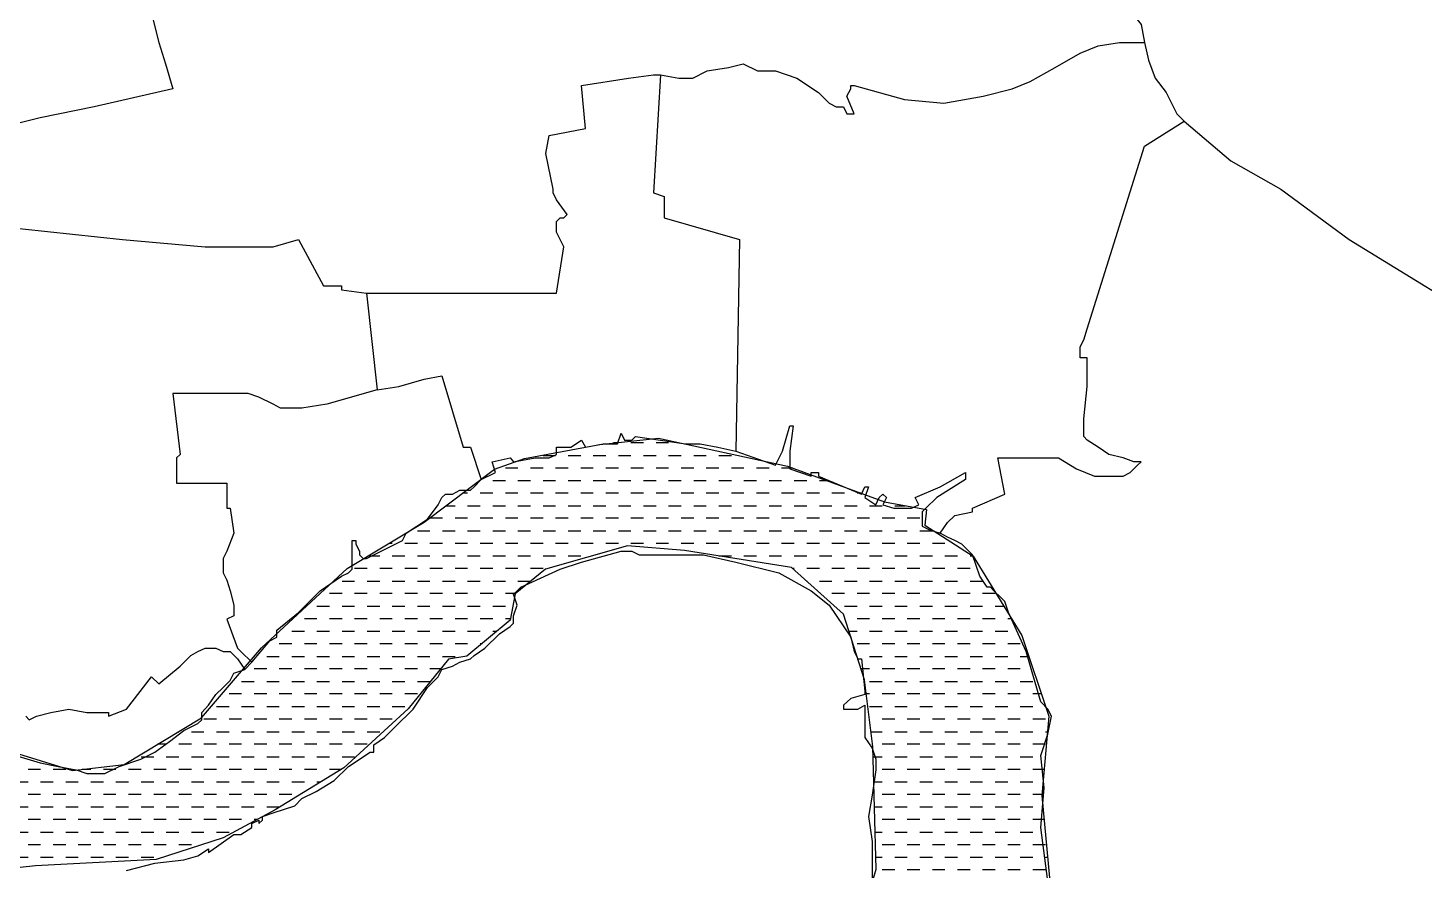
# Model space of a CAD drawing. Extents: x 10 to 391, y 12 to 253.
# Drawn here: x 224 to 335.1, y 80 to 147 of the extents above; entities that cross this region are included whole.
import ezdxf

# ---------------------------------------------------------------- set-up
doc = ezdxf.new("R2010")
doc.units = 0
doc.header["$LTSCALE"] = 0.5
for name, color, linetype in [('LAYER07', 7, 'CONTINUOUS'), ('LAYER08', 7, 'CONTINUOUS'), ('LAYER09', 7, 'CONTINUOUS')]:
    doc.layers.add(name, color=color, linetype=linetype)

# ---------------------------------------------------------------- blocks, each defined once
blk = doc.blocks.new('BASEPARS-G1')
at = {"layer": 'LAYER09', "color": 7, "linetype": 'CONTINUOUS'}
for p, q in [((271, 113.996858), (270.622172, 113.996858)), ((273, 113.996858), (272, 113.996858)), ((275, 113.996858), (274, 113.996858)), ((265, 112.993692), (266, 112.993692)), ((267, 112.993692), (268, 112.993692)), ((269, 112.993692), (270, 112.993692)), ((271, 112.993692), (272, 112.993692)), ((273, 112.993692), (274, 112.993692)), ((275, 112.993692), (276, 112.993692)), ((277, 112.993692), (278, 112.993692)), ((279, 112.993692), (280, 112.993692)), ((263, 111.997796), (262, 111.997796)), ((265, 111.997796), (264, 111.997796)), ((267, 111.997796), (266, 111.997796)), ((269, 111.997796), (268, 111.997796)), ((271, 111.997796), (270, 111.997796)), ((273, 111.997796), (272, 111.997796)), ((275, 111.997796), (274, 111.997796)), ((277, 111.997796), (276, 111.997796)), ((279, 111.997796), (278, 111.997796)), ((281, 111.997796), (280, 111.997796)), ((283, 111.997796), (282, 111.997796)), ((284.876825, 111.997796), (284, 111.997796)), ((259.914826, 110.99463), (260, 110.99463)), ((261, 110.99463), (262, 110.99463)), ((263, 110.99463), (264, 110.99463)), ((265, 110.99463), (266, 110.99463)), ((267, 110.99463), (268, 110.99463)), ((269, 110.99463), (270, 110.99463)), ((271, 110.99463), (272, 110.99463)), ((273, 110.99463), (274, 110.99463)), ((275, 110.99463), (276, 110.99463)), ((277, 110.99463), (278, 110.99463)), ((279, 110.99463), (280, 110.99463)), ((281, 110.99463), (282, 110.99463)), ((283, 110.99463), (284, 110.99463)), ((285, 110.99463), (286, 110.99463)), ((287, 110.99463), (287.595458, 110.99463)), ((257.261615, 108.995567), (258, 108.995567)), ((259, 109.998733), (258.591855, 109.998733)), ((259, 108.995567), (260, 108.995567)), ((261, 109.998733), (260, 109.998733)), ((261, 108.995567), (262, 108.995567)), ((263, 109.998733), (262, 109.998733)), ((263, 108.995567), (264, 108.995567)), ((265, 109.998733), (264, 109.998733)), ((265, 108.995567), (266, 108.995567)), ((267, 109.998733), (266, 109.998733)), ((267, 108.995567), (268, 108.995567)), ((269, 109.998733), (268, 109.998733)), ((269, 108.995567), (270, 108.995567)), ((271, 109.998733), (270, 109.998733)), ((271, 108.995567), (272, 108.995567)), ((273, 109.998733), (272, 109.998733)), ((273, 108.995567), (274, 108.995567)), ((275, 109.998733), (274, 109.998733)), ((275, 108.995567), (276, 108.995567)), ((277, 109.998733), (276, 109.998733)), ((277, 108.995567), (278, 108.995567)), ((279, 109.998733), (278, 109.998733)), ((279, 108.995567), (280, 108.995567)), ((281, 109.998733), (280, 109.998733)), ((281, 108.995567), (282, 108.995567)), ((283, 109.998733), (282, 109.998733)), ((283, 108.995567), (284, 108.995567)), ((285, 109.998733), (284, 109.998733)), ((285, 108.995567), (286, 108.995567)), ((287, 109.998733), (286, 109.998733)), ((287, 108.995567), (288, 108.995567)), ((289, 109.998733), (288, 109.998733)), ((289, 108.995567), (290, 108.995567)), ((290.299554, 109.998733), (290, 109.998733)), ((291, 108.995567), (292, 108.995567)), ((293, 108.995567), (293.839593, 108.995567)), ((257, 107.999671), (256, 107.999671)), ((259, 107.999671), (258, 107.999671)), ((261, 107.999671), (260, 107.999671)), ((263, 107.999671), (262, 107.999671)), ((265, 107.999671), (264, 107.999671)), ((267, 107.999671), (266, 107.999671)), ((269, 107.999671), (268, 107.999671)), ((271, 107.999671), (270, 107.999671)), ((273, 107.999671), (272, 107.999671)), ((275, 107.999671), (274, 107.999671)), ((277, 107.999671), (276, 107.999671)), ((279, 107.999671), (278, 107.999671)), ((281, 107.999671), (280, 107.999671)), ((283, 107.999671), (282, 107.999671)), ((285, 107.999671), (284, 107.999671)), ((287, 107.999671), (286, 107.999671)), ((289, 107.999671), (288, 107.999671)), ((291, 107.999671), (290, 107.999671)), ((293, 107.999671), (292, 107.999671)), ((295, 107.999671), (294, 107.999671)), ((255, 106.996505), (256, 106.996505)), ((257, 106.996505), (258, 106.996505)), ((259, 106.996505), (260, 106.996505)), ((261, 106.996505), (262, 106.996505)), ((263, 106.996505), (264, 106.996505)), ((265, 106.996505), (266, 106.996505)), ((267, 106.996505), (268, 106.996505)), ((269, 106.996505), (270, 106.996505)), ((271, 106.996505), (272, 106.996505)), ((273, 106.996505), (274, 106.996505)), ((275, 106.996505), (276, 106.996505)), ((277, 106.996505), (278, 106.996505)), ((279, 106.996505), (280, 106.996505)), ((281, 106.996505), (282, 106.996505)), ((283, 106.996505), (284, 106.996505)), ((285, 106.996505), (286, 106.996505)), ((287, 106.996505), (288, 106.996505)), ((289, 106.996505), (290, 106.996505)), ((291, 106.996505), (292, 106.996505)), ((293, 106.996505), (294, 106.996505)), ((295, 106.996505), (296, 106.996505)), ((253, 105.993339), (252.718444, 105.993339)), ((255, 105.993339), (254, 105.993339)), ((257, 105.993339), (256, 105.993339)), ((259, 105.993339), (258, 105.993339)), ((261, 105.993339), (260, 105.993339)), ((263, 105.993339), (262, 105.993339)), ((265, 105.993339), (264, 105.993339)), ((267, 105.993339), (266, 105.993339)), ((269, 105.993339), (268, 105.993339)), ((271, 105.993339), (270, 105.993339)), ((273, 105.993339), (272, 105.993339)), ((275, 105.993339), (274, 105.993339)), ((277, 105.993339), (276, 105.993339)), ((279, 105.993339), (278, 105.993339)), ((281, 105.993339), (280, 105.993339)), ((283, 105.993339), (282, 105.993339)), ((285, 105.993339), (284, 105.993339)), ((287, 105.993339), (286, 105.993339)), ((289, 105.993339), (288, 105.993339)), ((291, 105.993339), (290, 105.993339)), ((293, 105.993339), (292, 105.993339)), ((295, 105.993339), (294, 105.993339)), ((297, 105.993339), (296, 105.993339)), ((251.075633, 104.997442), (252, 104.997442)), ((253, 104.997442), (254, 104.997442)), ((255, 104.997442), (256, 104.997442)), ((257, 104.997442), (258, 104.997442)), ((259, 104.997442), (260, 104.997442)), ((261, 104.997442), (262, 104.997442)), ((263, 104.997442), (264, 104.997442)), ((265, 104.997442), (266, 104.997442)), ((267, 104.997442), (268, 104.997442)), ((279, 104.997442), (280, 104.997442)), ((281, 104.997442), (282, 104.997442)), ((283, 104.997442), (284, 104.997442)), ((285, 104.997442), (286, 104.997442)), ((287, 104.997442), (288, 104.997442)), ((289, 104.997442), (290, 104.997442)), ((291, 104.997442), (292, 104.997442)), ((293, 104.997442), (294, 104.997442)), ((295, 104.997442), (296, 104.997442)), ((297, 104.997442), (298, 104.997442)), ((299, 104.997442), (299.225976, 104.997442)), ((251, 103.994276), (250, 103.994276)), ((253, 103.994276), (252, 103.994276)), ((255, 103.994276), (254, 103.994276)), ((257, 103.994276), (256, 103.994276)), ((259, 103.994276), (258, 103.994276)), ((261, 103.994276), (260, 103.994276)), ((263, 103.994276), (262, 103.994276)), ((265, 103.994276), (264, 103.994276)), ((285, 103.994276), (284.884094, 103.994276)), ((287, 103.994276), (286, 103.994276)), ((289, 103.994276), (288, 103.994276)), ((291, 103.994276), (290, 103.994276)), ((293, 103.994276), (292, 103.994276)), ((295, 103.994276), (294, 103.994276)), ((297, 103.994276), (296, 103.994276)), ((299, 103.994276), (298, 103.994276)), ((249, 102.99838), (250, 102.99838)), ((251, 102.99838), (252, 102.99838)), ((253, 102.99838), (254, 102.99838)), ((255, 102.99838), (256, 102.99838)), ((257, 102.99838), (258, 102.99838)), ((259, 102.99838), (260, 102.99838)), ((261, 102.99838), (262, 102.99838)), ((263, 102.99838), (264, 102.99838)), ((285.988993, 102.99838), (286, 102.99838)), ((287, 102.99838), (288, 102.99838)), ((289, 102.99838), (290, 102.99838)), ((291, 102.99838), (292, 102.99838)), ((293, 102.99838), (294, 102.99838)), ((295, 102.99838), (296, 102.99838)), ((297, 102.99838), (298, 102.99838)), ((299, 102.99838), (300, 102.99838)), ((249, 101.995214), (248, 101.995214)), ((251, 101.995214), (250, 101.995214)), ((253, 101.995214), (252, 101.995214)), ((255, 101.995214), (254, 101.995214)), ((257, 101.995214), (256, 101.995214)), ((259, 101.995214), (258, 101.995214)), ((261, 101.995214), (260, 101.995214)), ((262.815187, 101.995214), (262, 101.995214)), ((289, 101.995214), (288, 101.995214)), ((291, 101.995214), (290, 101.995214)), ((293, 101.995214), (292, 101.995214)), ((295, 101.995214), (294, 101.995214)), ((297, 101.995214), (296, 101.995214)), ((299, 101.995214), (298, 101.995214)), ((301, 101.995214), (300, 101.995214)), ((247, 100.999317), (248, 100.999317)), ((249, 100.999317), (250, 100.999317)), ((251, 100.999317), (252, 100.999317)), ((253, 100.999317), (254, 100.999317)), ((255, 100.999317), (256, 100.999317)), ((257, 100.999317), (258, 100.999317)), ((259, 100.999317), (260, 100.999317)), ((261, 100.999317), (262, 100.999317)), ((289, 100.999317), (290, 100.999317)), ((291, 100.999317), (292, 100.999317)), ((293, 100.999317), (294, 100.999317)), ((295, 100.999317), (296, 100.999317)), ((297, 100.999317), (298, 100.999317)), ((299, 100.999317), (300, 100.999317)), ((301, 100.999317), (301.697461, 100.999317)), ((245, 99.000255), (246, 99.000255)), ((247, 99.996151), (246, 99.996151)), ((247, 99.000255), (248, 99.000255)), ((249, 99.996151), (248, 99.996151)), ((249, 99.000255), (250, 99.000255)), ((251, 99.996151), (250, 99.996151)), ((251, 99.000255), (252, 99.000255)), ((253, 99.996151), (252, 99.996151)), ((253, 99.000255), (254, 99.000255)), ((255, 99.996151), (254, 99.996151)), ((255, 99.000255), (256, 99.000255)), ((257, 99.996151), (256, 99.996151)), ((257, 99.000255), (258, 99.000255)), ((259, 99.996151), (258, 99.996151)), ((259, 99.000255), (260, 99.000255)), ((261, 99.996151), (260, 99.996151)), ((261, 99.000255), (261.332296, 99.000255)), ((262.415388, 99.996151), (262, 99.996151)), ((289.361843, 99.000255), (290, 99.000255)), ((291, 99.996151), (290, 99.996151)), ((291, 99.000255), (292, 99.000255)), ((293, 99.996151), (292, 99.996151)), ((293, 99.000255), (294, 99.000255)), ((295, 99.996151), (294, 99.996151)), ((295, 99.000255), (296, 99.000255)), ((297, 99.996151), (296, 99.996151)), ((297, 99.000255), (298, 99.000255)), ((299, 99.996151), (298, 99.996151)), ((299, 99.000255), (300, 99.000255)), ((301, 99.996151), (300, 99.996151)), ((301, 99.000255), (302, 99.000255)), ((302.308063, 99.996151), (302, 99.996151)), ((243, 97.997089), (242.94154, 97.997089)), ((245, 97.997089), (244, 97.997089)), ((247, 97.997089), (246, 97.997089)), ((249, 97.997089), (248, 97.997089)), ((251, 97.997089), (250, 97.997089)), ((253, 97.997089), (252, 97.997089)), ((255, 97.997089), (254, 97.997089)), ((257, 97.997089), (256, 97.997089)), ((259, 97.997089), (258, 97.997089)), ((260.111091, 97.997089), (260, 97.997089)), ((291, 97.997089), (290, 97.997089)), ((293, 97.997089), (292, 97.997089)), ((295, 97.997089), (294, 97.997089)), ((297, 97.997089), (296, 97.997089)), ((299, 97.997089), (298, 97.997089)), ((301, 97.997089), (300, 97.997089)), ((303, 97.997089), (302, 97.997089)), ((243, 96.993923), (244, 96.993923)), ((245, 96.993923), (246, 96.993923)), ((247, 96.993923), (248, 96.993923)), ((249, 96.993923), (250, 96.993923)), ((251, 96.993923), (252, 96.993923)), ((253, 96.993923), (254, 96.993923)), ((255, 96.993923), (256, 96.993923)), ((257, 96.993923), (258, 96.993923)), ((291, 96.993923), (292, 96.993923)), ((293, 96.993923), (294, 96.993923)), ((295, 96.993923), (296, 96.993923)), ((297, 96.993923), (298, 96.993923)), ((299, 96.993923), (300, 96.993923)), ((301, 96.993923), (302, 96.993923)), ((303, 96.993923), (303.681918, 96.993923)), ((243, 95.998026), (242, 95.998026)), ((245, 95.998026), (244, 95.998026)), ((247, 95.998026), (246, 95.998026)), ((249, 95.998026), (248, 95.998026)), ((251, 95.998026), (250, 95.998026)), ((253, 95.998026), (252, 95.998026)), ((255, 95.998026), (254, 95.998026)), ((256.832739, 95.998026), (256, 95.998026)), ((291, 95.998026), (290.314092, 95.998026)), ((293, 95.998026), (292, 95.998026)), ((295, 95.998026), (294, 95.998026)), ((297, 95.998026), (296, 95.998026)), ((299, 95.998026), (298, 95.998026)), ((301, 95.998026), (300, 95.998026)), ((303, 95.998026), (302, 95.998026)), ((304.009026, 95.998026), (304, 95.998026)), ((241, 94.99486), (242, 94.99486)), ((243, 94.99486), (244, 94.99486)), ((245, 94.99486), (246, 94.99486)), ((247, 94.99486), (248, 94.99486)), ((249, 94.99486), (250, 94.99486)), ((251, 94.99486), (252, 94.99486)), ((253, 94.99486), (254, 94.99486)), ((255, 94.99486), (256, 94.99486)), ((291, 94.99486), (292, 94.99486)), ((293, 94.99486), (294, 94.99486)), ((295, 94.99486), (296, 94.99486)), ((297, 94.99486), (298, 94.99486)), ((299, 94.99486), (300, 94.99486)), ((301, 94.99486), (302, 94.99486)), ((303, 94.99486), (304, 94.99486)), ((241, 93.998964), (240, 93.998964)), ((243, 93.998964), (242, 93.998964)), ((245, 93.998964), (244, 93.998964)), ((247, 93.998964), (246, 93.998964)), ((249, 93.998964), (248, 93.998964)), ((251, 93.998964), (250, 93.998964)), ((253, 93.998964), (252, 93.998964)), ((255, 93.998964), (254, 93.998964)), ((291, 93.998964), (290.735698, 93.998964)), ((293, 93.998964), (292, 93.998964)), ((295, 93.998964), (294, 93.998964)), ((297, 93.998964), (296, 93.998964)), ((299, 93.998964), (298, 93.998964)), ((301, 93.998964), (300, 93.998964)), ((303, 93.998964), (302, 93.998964)), ((304.670512, 93.998964), (304, 93.998964)), ((239, 92.995798), (240, 92.995798)), ((241, 92.995798), (242, 92.995798)), ((243, 92.995798), (244, 92.995798)), ((245, 92.995798), (246, 92.995798)), ((247, 92.995798), (248, 92.995798)), ((249, 92.995798), (250, 92.995798)), ((251, 92.995798), (252, 92.995798)), ((253, 92.995798), (254, 92.995798)), ((291, 92.995798), (292, 92.995798)), ((293, 92.995798), (294, 92.995798)), ((295, 92.995798), (296, 92.995798)), ((297, 92.995798), (298, 92.995798)), ((299, 92.995798), (300, 92.995798)), ((301, 92.995798), (302, 92.995798)), ((303, 92.995798), (304, 92.995798)), ((305, 92.995798), (305.004889, 92.995798)), ((239, 91.999901), (238, 91.999901)), ((241, 91.999901), (240, 91.999901)), ((243, 91.999901), (242, 91.999901)), ((245, 91.999901), (244, 91.999901)), ((247, 91.999901), (246, 91.999901)), ((249, 91.999901), (248, 91.999901)), ((251, 91.999901), (250, 91.999901)), ((253, 91.999901), (252, 91.999901)), ((291, 91.999901), (290.982847, 91.999901)), ((293, 91.999901), (292, 91.999901)), ((295, 91.999901), (294, 91.999901)), ((297, 91.999901), (296, 91.999901)), ((299, 91.999901), (298, 91.999901)), ((301, 91.999901), (300, 91.999901)), ((303, 91.999901), (302, 91.999901)), ((305, 91.999901), (304, 91.999901)), ((235.963229, 90.996735), (236, 90.996735)), ((237, 90.996735), (238, 90.996735)), ((239, 90.996735), (240, 90.996735)), ((241, 90.996735), (242, 90.996735)), ((243, 90.996735), (244, 90.996735)), ((245, 90.996735), (246, 90.996735)), ((247, 90.996735), (248, 90.996735)), ((249, 90.996735), (250, 90.996735)), ((251, 90.996735), (252, 90.996735)), ((291.106421, 90.996735), (292, 90.996735)), ((293, 90.996735), (294, 90.996735)), ((295, 90.996735), (296, 90.996735)), ((297, 90.996735), (298, 90.996735)), ((299, 90.996735), (300, 90.996735)), ((301, 90.996735), (302, 90.996735)), ((303, 90.996735), (304, 90.996735)), ((305, 90.996735), (305.150271, 90.996735)), ((233, 88.997673), (234, 88.997673)), ((235, 89.99357), (234.30588, 89.99357)), ((235, 88.997673), (236, 88.997673)), ((237, 89.99357), (236, 89.99357)), ((237, 88.997673), (238, 88.997673)), ((239, 89.99357), (238, 89.99357)), ((239, 88.997673), (240, 88.997673)), ((241, 89.99357), (240, 89.99357)), ((241, 88.997673), (242, 88.997673)), ((243, 89.99357), (242, 89.99357)), ((243, 88.997673), (244, 88.997673)), ((245, 89.99357), (244, 89.99357)), ((245, 88.997673), (246, 88.997673)), ((247, 89.99357), (246, 89.99357)), ((247, 88.997673), (248, 88.997673)), ((249, 89.99357), (248, 89.99357)), ((249, 88.997673), (250, 88.997673)), ((251, 89.99357), (250, 89.99357)), ((291.280879, 88.997673), (292, 88.997673)), ((293, 89.99357), (292, 89.99357)), ((293, 88.997673), (294, 88.997673)), ((295, 89.99357), (294, 89.99357)), ((295, 88.997673), (296, 88.997673)), ((297, 89.99357), (296, 89.99357)), ((297, 88.997673), (298, 88.997673)), ((299, 89.99357), (298, 89.99357)), ((299, 88.997673), (300, 88.997673)), ((301, 89.99357), (300, 89.99357)), ((301, 88.997673), (302, 88.997673)), ((303, 89.99357), (302, 89.99357)), ((303, 88.997673), (304, 88.997673)), ((305, 89.99357), (304, 89.99357)), ((225, 87.994507), (224, 87.994507)), ((227, 87.994507), (226, 87.994507)), ((229, 87.994507), (228.316164, 87.994507)), ((231, 87.994507), (230, 87.994507)), ((233, 87.994507), (232, 87.994507)), ((235, 87.994507), (234, 87.994507)), ((237, 87.994507), (236, 87.994507)), ((239, 87.994507), (238, 87.994507)), ((241, 87.994507), (240, 87.994507)), ((243, 87.994507), (242, 87.994507)), ((245, 87.994507), (244, 87.994507)), ((247, 87.994507), (246, 87.994507)), ((248.923987, 87.994507), (248, 87.994507)), ((293, 87.994507), (292, 87.994507)), ((295, 87.994507), (294, 87.994507)), ((297, 87.994507), (296, 87.994507)), ((299, 87.994507), (298, 87.994507)), ((301, 87.994507), (300, 87.994507)), ((303, 87.994507), (302, 87.994507)), ((304.895853, 87.994507), (304, 87.994507)), ((223, 86.99861), (224, 86.99861)), ((225, 86.99861), (226, 86.99861)), ((227, 86.99861), (228, 86.99861)), ((229, 86.99861), (230, 86.99861)), ((231, 86.99861), (232, 86.99861)), ((233, 86.99861), (234, 86.99861)), ((235, 86.99861), (236, 86.99861)), ((237, 86.99861), (238, 86.99861)), ((239, 86.99861), (240, 86.99861)), ((241, 86.99861), (242, 86.99861)), ((243, 86.99861), (244, 86.99861)), ((245, 86.99861), (246, 86.99861)), ((247, 86.99861), (247.295715, 86.99861)), ((291.331762, 86.99861), (292, 86.99861)), ((293, 86.99861), (294, 86.99861)), ((295, 86.99861), (296, 86.99861)), ((297, 86.99861), (298, 86.99861)), ((299, 86.99861), (300, 86.99861)), ((301, 86.99861), (302, 86.99861)), ((303, 86.99861), (304, 86.99861)), ((225, 85.995445), (224, 85.995445)), ((227, 85.995445), (226, 85.995445)), ((229, 85.995445), (228, 85.995445)), ((231, 85.995445), (230, 85.995445)), ((233, 85.995445), (232, 85.995445)), ((235, 85.995445), (234, 85.995445)), ((237, 85.995445), (236, 85.995445)), ((239, 85.995445), (238, 85.995445)), ((241, 85.995445), (240, 85.995445)), ((243, 85.995445), (242, 85.995445)), ((245, 85.995445), (244, 85.995445)), ((293, 85.995445), (292, 85.995445)), ((295, 85.995445), (294, 85.995445)), ((297, 85.995445), (296, 85.995445)), ((299, 85.995445), (298, 85.995445)), ((301, 85.995445), (300, 85.995445)), ((303, 85.995445), (302, 85.995445)), ((304.728665, 85.995445), (304, 85.995445)), ((223, 84.999548), (224, 84.999548)), ((225, 84.999548), (226, 84.999548)), ((227, 84.999548), (228, 84.999548)), ((229, 84.999548), (230, 84.999548)), ((231, 84.999548), (232, 84.999548)), ((233, 84.999548), (234, 84.999548)), ((235, 84.999548), (236, 84.999548)), ((237, 84.999548), (238, 84.999548)), ((239, 84.999548), (240, 84.999548)), ((241, 84.999548), (242, 84.999548)), ((243, 84.999548), (244, 84.999548)), ((291.389915, 84.999548), (292, 84.999548)), ((293, 84.999548), (294, 84.999548)), ((295, 84.999548), (296, 84.999548)), ((297, 84.999548), (298, 84.999548)), ((299, 84.999548), (300, 84.999548)), ((301, 84.999548), (302, 84.999548)), ((303, 84.999548), (304, 84.999548)), ((225, 83.996382), (224, 83.996382)), ((227, 83.996382), (226, 83.996382)), ((229, 83.996382), (228, 83.996382)), ((231, 83.996382), (230, 83.996382)), ((233, 83.996382), (232, 83.996382)), ((235, 83.996382), (234, 83.996382)), ((237, 83.996382), (236, 83.996382)), ((239, 83.996382), (238, 83.996382)), ((241, 83.996382), (240, 83.996382)), ((242.214632, 83.996382), (242, 83.996382)), ((293, 83.996382), (292, 83.996382)), ((295, 83.996382), (294, 83.996382)), ((297, 83.996382), (296, 83.996382)), ((299, 83.996382), (298, 83.996382)), ((301, 83.996382), (300, 83.996382)), ((303, 83.996382), (302, 83.996382)), ((304.903122, 83.996382), (304, 83.996382)), ((223, 83.000486), (224, 83.000486)), ((225, 83.000486), (226, 83.000486)), ((227, 83.000486), (228, 83.000486)), ((229, 83.000486), (230, 83.000486)), ((231, 83.000486), (232, 83.000486)), ((233, 83.000486), (234, 83.000486)), ((235, 83.000486), (236, 83.000486)), ((237, 83.000486), (238, 83.000486)), ((239, 83.000486), (240, 83.000486)), ((291.440798, 83.000486), (292, 83.000486)), ((293, 83.000486), (294, 83.000486)), ((295, 83.000486), (296, 83.000486)), ((297, 83.000486), (298, 83.000486)), ((299, 83.000486), (300, 83.000486)), ((301, 83.000486), (302, 83.000486)), ((303, 83.000486), (304, 83.000486)), ((225, 81.99732), (224, 81.99732)), ((227, 81.99732), (226, 81.99732)), ((229, 81.99732), (228, 81.99732)), ((231, 81.99732), (230, 81.99732)), ((233, 81.99732), (232, 81.99732)), ((235, 81.99732), (234, 81.99732)), ((237, 81.99732), (236, 81.99732)), ((293, 81.99732), (292, 81.99732)), ((295, 81.99732), (294, 81.99732)), ((297, 81.99732), (296, 81.99732)), ((299, 81.99732), (298, 81.99732)), ((301, 81.99732), (300, 81.99732)), ((303, 81.99732), (302, 81.99732)), ((305, 81.99732), (304, 81.99732)), ((223, 80.994154), (224, 80.994154)), ((225, 80.994154), (226, 80.994154)), ((227, 80.994154), (228, 80.994154)), ((229, 80.994154), (230, 80.994154)), ((231, 80.994154), (232, 80.994154)), ((233, 80.994154), (234, 80.994154)), ((291.498951, 80.994154), (292, 80.994154)), ((293, 80.994154), (294, 80.994154)), ((295, 80.994154), (296, 80.994154)), ((297, 80.994154), (298, 80.994154)), ((299, 80.994154), (300, 80.994154)), ((301, 80.994154), (302, 80.994154)), ((303, 80.994154), (304, 80.994154)), ((305, 80.994154), (305.172078, 80.994154)), ((293, 79.998257), (292, 79.998257)), ((295, 79.998257), (294, 79.998257)), ((297, 79.998257), (296, 79.998257)), ((299, 79.998257), (298, 79.998257)), ((301, 79.998257), (300, 79.998257)), ((303, 79.998257), (302, 79.998257)), ((305, 79.998257), (304, 79.998257))]:
    blk.add_line(p, q, dxfattribs=at)

msp = doc.modelspace()

# ---------------------------------------------------------------- linework, layer by layer
at = {"layer": 'LAYER07', "color": 7, "linetype": 'CONTINUOUS'}
msp.add_line((241.25, 95.949997), (241.824997, 96.525002), dxfattribs=at)
for points in [[(260.075012, 111.074997), (261.225006, 111.650002), (260.950012, 112.5), (262.375, 112.800003), (262.649994, 112.5), (264.375, 112.800003), (265.5, 112.800003), (266.075012, 113.074997), (266.075012, 113.650002), (267.225006, 113.650002), (268.075012, 114.224998), (268.375, 113.650002), (269.799988, 113.925003), (270.924988, 113.925003), (271.225006, 114.775002), (271.5, 114.224998), (272.075012, 114.224998), (272.350006, 114.5), (274.350006, 114.224998), (276.350006, 113.925003), (277.5, 113.925003), (278.924988, 113.650002), (280.350006, 113.349998)], [(280.350006, 113.349998), (283.5, 112.224998), (284.075012, 113.349998), (284.649994, 115.349998), (284.924988, 115.349998), (284.649994, 113.349998), (284.649994, 111.925003), (286.350006, 111.349998), (286.350006, 111.650002), (286.924988, 111.650002), (286.924988, 111.349998), (290.350006, 109.925003), (290.625, 110.5), (290.924988, 110.5), (290.625, 109.650002), (291.5, 109.074997), (291.774994, 109.650002), (292.049988, 109.925003), (292.350006, 109.650002), (292.049988, 109.074997), (292.924988, 108.800003), (294.049988, 108.800003), (294.350006, 108.800003), (294.924988, 109.074997), (294.625, 109.650002), (296.625, 110.5), (298.625, 111.650002), (298.625, 111.074997), (296.350006, 109.650002), (295.475006, 108.800003), (295.200012, 108.5), (295.200012, 108.224998), (295.200012, 107.925003), (295.200012, 107.650002), (295.200012, 107.375), (295.774994, 107.074997), (296.625, 106.800003)], [(241.824997, 96.525002), (243.25, 98.224998), (243.800003, 98.525002), (243.800003, 99.074997), (245.524994, 100.5), (247.25, 102.224998), (248.949997, 103.375), (249.524994, 103.650002), (249.800003, 103.949997), (249.800003, 104.5), (249.800003, 105.925003), (249.800003, 106.224998), (250.100006, 106.224998), (250.100006, 105.925003), (250.375, 105.375), (250.375, 105.074997), (250.675003, 104.800003), (250.949997, 104.800003), (251.524994, 105.074997), (253.800003, 106.224998), (254.100006, 106.800003), (254.949997, 107.375), (255.800003, 107.925003), (256.649994, 109.074997), (256.950012, 109.650002), (257.225006, 109.925003), (257.799988, 109.925003), (258.375, 110.224998), (259.225006, 110.224998), (259.524994, 110.5), (260.075012, 111.074997)], [(305.200012, 92.800003), (304.625, 93.375), (304.049988, 95.375), (303.475006, 97.375), (302.049988, 100.5), (301.774994, 101.375), (301.475006, 101.650002), (300.899994, 102.224998), (300.625, 102.5), (300.350006, 102.5), (299.774994, 103.375), (299.200012, 105.074997), (298.625, 105.650002), (298.350006, 105.925003), (297.774994, 106.224998), (297.200012, 106.5), (296.625, 106.800003)], [(231.824997, 79.949997), (234.100006, 80.525002), (236.399994, 80.800003), (237.524994, 81.099998), (238.375, 81.675003), (238.375, 81.375), (240.375, 82.800003), (240.949997, 82.800003), (241.824997, 83.375), (241.824997, 83.675003), (242.375, 83.949997), (242.375, 83.675003), (242.675003, 83.949997), (242.675003, 84.25), (243.524994, 84.525002), (245.25, 85.099998), (245.800003, 85.675003), (246.949997, 86.224998), (248.375, 87.099998), (249.524994, 88.224998), (251.225006, 89.375), (251.524994, 89.375), (251.524994, 89.675003), (251.524994, 89.949997), (252.375, 90.525002), (253.225006, 91.375), (254.649994, 92.800003), (255.800003, 94.525002), (256.649994, 95.375), (256.950012, 95.949997), (257.799988, 96.224998), (258.375, 96.525002), (259.225006, 96.800003), (259.524994, 97.074997), (260.375, 97.650002), (261.524994, 98.800003), (262.375, 99.375), (262.649994, 99.650002), (262.649994, 100.224998), (262.950012, 101.074997), (262.649994, 101.949997), (262.950012, 102.224998), (263.225006, 102.5), (266.375, 103.949997), (268.075012, 104.5), (271.225006, 105.375), (272.075012, 105.375), (272.649994, 105.074997), (274.075012, 105.074997), (277.774994, 105.074997), (280.350006, 104.5), (283.774994, 103.650002), (286.350006, 102.224998), (287.774994, 101.074997), (289.5, 98.525002), (289.774994, 97.375), (290.075012, 96.800003), (290.350006, 96.800003), (290.625, 94.224998), (290.625, 93.949997), (289.5, 93.650002), (288.924988, 93.099998), (288.924988, 92.800003), (289.200012, 92.800003), (290.075012, 92.800003), (290.625, 93.099998), (290.625, 91.650002), (290.625, 90.525002), (291.200012, 89.675003), (291.5, 88.800003), (291.5, 87.949997), (291.200012, 85.949997), (290.924988, 84.25), (291.200012, 82.25), (291.200012, 80.525002), (291.200012, 78.525002)], [(222.125, 89.375), (224.975006, 88.525002), (226.399994, 88.224998), (227.824997, 87.949997), (228.675003, 87.675003), (229.25, 87.675003), (230.100006, 87.675003), (231.25, 88.224998), (232.975006, 88.800003), (234.100006, 89.375), (235.25, 90.224998), (236.399994, 91.099998), (237.524994, 91.650002), (237.824997, 91.949997), (237.824997, 92.525002), (238.375, 93.099998), (238.949997, 93.949997), (239.524994, 94.525002), (240.100006, 95.074997), (240.375, 95.650002), (241.25, 95.949997)], [(305.200012, 79.099998), (304.625, 83.375), (304.899994, 86.525002), (304.625, 89.099998), (305.200012, 90.800003), (305.475006, 92.224998), (305.200012, 92.800003)]]:
    msp.add_lwpolyline(points, dxfattribs=at)
at = {"layer": 'LAYER08', "color": 7, "linetype": 'CONTINUOUS'}
for points in [[(296.924988, 173.324997), (299.774994, 166.449997), (301.475006, 163.024994), (302.049988, 161.899994), (302.350006, 161.600006), (302.350006, 161.024994), (302.049988, 160.475006), (302.049988, 160.175003), (302.625, 158.175003), (302.899994, 156.475006), (302.899994, 156.175003), (302.350006, 155.625), (302.049988, 154.475006), (303.774994, 153.899994), (306.899994, 152.175003), (309.75, 150.75), (310.049988, 150.475006), (310.625, 149.899994), (311.475006, 148.75), (312.625, 147.324997), (312.899994, 145.899994)], [(223.824997, 153.899994), (224.975006, 154.175003), (226.100006, 154.475006), (226.975006, 155.050003), (227.824997, 155.324997), (228.975006, 155.625), (230.675003, 155.899994), (232.100006, 151.899994), (233.25, 149.324997), (233.824997, 148.199997), (234.399994, 145.899994), (234.949997, 144.199997), (235.524994, 142.199997), (229.25, 140.774994), (224.975006, 139.899994), (221.550003, 139.050003)], [(274.350006, 143.324997), (275.799988, 143.050003), (276.924988, 143.050003), (278.075012, 143.625), (279.774994, 143.899994), (280.924988, 144.199997), (282.075012, 143.625), (283.5, 143.625), (285.200012, 143.050003), (286.924988, 141.899994), (287.774994, 141.050003), (288.350006, 140.774994), (288.625, 140.774994), (288.924988, 140.774994), (289.200012, 140.199997), (289.774994, 140.199997), (289.200012, 141.625), (289.5, 142.199997), (289.5, 142.475006), (289.774994, 142.475006), (293.774994, 141.350006), (296.924988, 141.050003), (300.049988, 141.625), (302.350006, 142.199997), (303.774994, 142.774994), (305.774994, 143.899994), (307.774994, 145.050003), (309.200012, 145.625), (310.899994, 145.899994), (312.899994, 145.899994)], [(312.899994, 145.899994), (313.200012, 144.475006), (313.75, 143.050003), (314.625, 141.899994), (315.475006, 140.199997), (316.049988, 139.625)], [(250.949997, 125.925003), (266.075012, 125.925003), (266.649994, 129.625), (266.375, 130.199997), (266.075012, 130.774994), (266.075012, 131.625), (266.375, 131.925003), (266.649994, 131.925003), (266.924988, 132.199997), (266.075012, 133.350006), (265.799988, 133.925003), (265.799988, 134.199997), (265.225006, 137.050003), (265.5, 138.475006), (268.375, 139.050003), (268.075012, 142.475006), (271.799988, 143.050003), (273.799988, 143.324997), (274.350006, 143.324997)], [(274.350006, 143.324997), (273.799988, 133.925003), (274.649994, 133.625), (274.649994, 131.925003), (280.649994, 130.199997), (280.350006, 113.349998)], [(296.625, 106.800003), (297.200012, 107.650002), (297.774994, 108.224998), (299.200012, 108.5), (299.200012, 108.800003), (301.774994, 109.925003), (301.200012, 112.800003), (302.350006, 112.800003), (306.049988, 112.800003), (307.475006, 111.925003), (308.899994, 111.349998), (310.049988, 111.349998), (311.200012, 111.349998), (311.75, 111.650002), (312.049988, 111.925003), (312.325012, 112.224998), (312.625, 112.5), (312.049988, 112.5), (311.200012, 112.800003), (310.049988, 113.074997), (309.200012, 113.650002), (308.325012, 114.224998), (308.049988, 114.5), (308.049988, 115.074997), (308.049988, 115.925003), (308.325012, 118.5), (308.325012, 120.775002), (307.774994, 120.775002), (307.774994, 121.650002), (308.049988, 122.199997), (308.325012, 123.074997), (312.899994, 137.625), (316.049988, 139.625)], [(316.049988, 139.625), (319.75, 136.475006), (323.75, 134.199997), (329.174988, 130.199997), (341.75, 122.5), (342.875, 122.199997), (343.450012, 120.5), (349.149994, 122.199997), (349.450012, 119.650002), (348.875, 119.650002), (349.149994, 118.5), (357.450012, 117.925003), (359.725006, 117.650002), (361.149994, 117.925003), (362.875, 118.775002), (364.299988, 119.925003), (364.875, 119.650002), (365.424988, 119.650002), (366, 119.650002), (366.575012, 119.925003), (367.424988, 119.925003), (369.424988, 119.925003)], [(213.824997, 131.350006), (223.550003, 131.050003), (231.524994, 130.199997), (238.100006, 129.625), (243.524994, 129.625), (245.524994, 130.199997), (247.524994, 126.5), (248.949997, 126.5), (248.949997, 126.199997), (250.949997, 125.925003)], [(250.949997, 125.925003), (251.800003, 118.224998), (247.800003, 117.074997), (245.800003, 116.775002), (245.25, 116.775002), (244.100006, 116.775002), (243.524994, 117.074997), (242.375, 117.650002), (241.524994, 117.925003), (238.100006, 117.925003), (235.524994, 117.925003), (236.100006, 113.074997), (235.824997, 112.800003), (235.824997, 110.800003), (239.824997, 110.800003), (239.824997, 108.800003), (240.100006, 108.800003), (240.375, 106.800003), (239.824997, 105.375), (239.524994, 104.800003), (239.524994, 104.224998), (239.524994, 103.650002), (239.824997, 103.074997), (240.100006, 102.224998), (240.375, 101.074997), (240.375, 100.224998), (239.824997, 99.949997), (240.675003, 97.650002), (240.949997, 97.375), (241.824997, 96.525002)], [(251.800003, 118.224998), (253.524994, 118.5), (255.524994, 119.074997), (256.950012, 119.349998), (258.649994, 113.650002), (259.225006, 113.650002), (260.075012, 111.074997)], [(223.824997, 92.224998), (224.100006, 91.949997), (224.675003, 92.224998), (225.824997, 92.525002), (227.25, 92.800003), (228.675003, 92.525002), (229.25, 92.525002), (230.100006, 92.525002), (230.399994, 92.525002), (230.399994, 92.224998), (231.824997, 92.800003), (233.824997, 95.375), (234.399994, 94.800003), (236.100006, 96.224998), (236.949997, 97.074997), (237.524994, 97.375), (238.100006, 97.650002), (238.949997, 97.650002), (239.524994, 97.375), (240.100006, 97.375), (240.675003, 96.800003), (241.25, 95.949997)]]:
    msp.add_lwpolyline(points, dxfattribs=at)
at = {"layer": 'LAYER09', "color": 7, "linetype": 'CONTINUOUS'}
for points in [[(217.529449, 90.991814), (227.52916, 87.898819), (231.662384, 88.3937), (237.795532, 92.105293), (242.595398, 97.672684), (249.395203, 103.982399), (255.528366, 107.693993), (261.128204, 111.900467), (263.528137, 112.766502), (269.527954, 113.879982), (274.194489, 114.374863), (284.460876, 112.147903), (292.19397, 109.302353), (295.527222, 108.683754), (295.39389, 107.446556), (299.260437, 104.972153), (303.126984, 98.662445), (305.260254, 92.229012), (304.726959, 85.919304), (305.92691, 72.805)], [(289.794037, 74.104057), (291.527313, 80.04261), (291.260681, 89.816475), (290.594025, 95.136429), (288.927399, 100.363594), (284.794189, 104.075188), (276.261108, 105.436104), (271.727905, 105.807266), (265.194763, 103.951469), (262.79483, 101.971947), (262.394836, 99.868713), (258.928253, 97.023155), (257.461639, 96.775719), (254.261734, 92.816681), (249.12854, 88.115326), (243.662033, 84.774895), (239.528824, 82.547935), (234.195633, 80.815857), (224.595917, 80.320976), (221.129349, 79.949821)]]:
    msp.add_lwpolyline(points, dxfattribs=at)

# ---------------------------------------------------------------- block references
at = {"layer": 'LAYER09'}
msp.add_blockref('BASEPARS-G1', (0, 0), dxfattribs=at)

doc.saveas('drawing.dxf')
